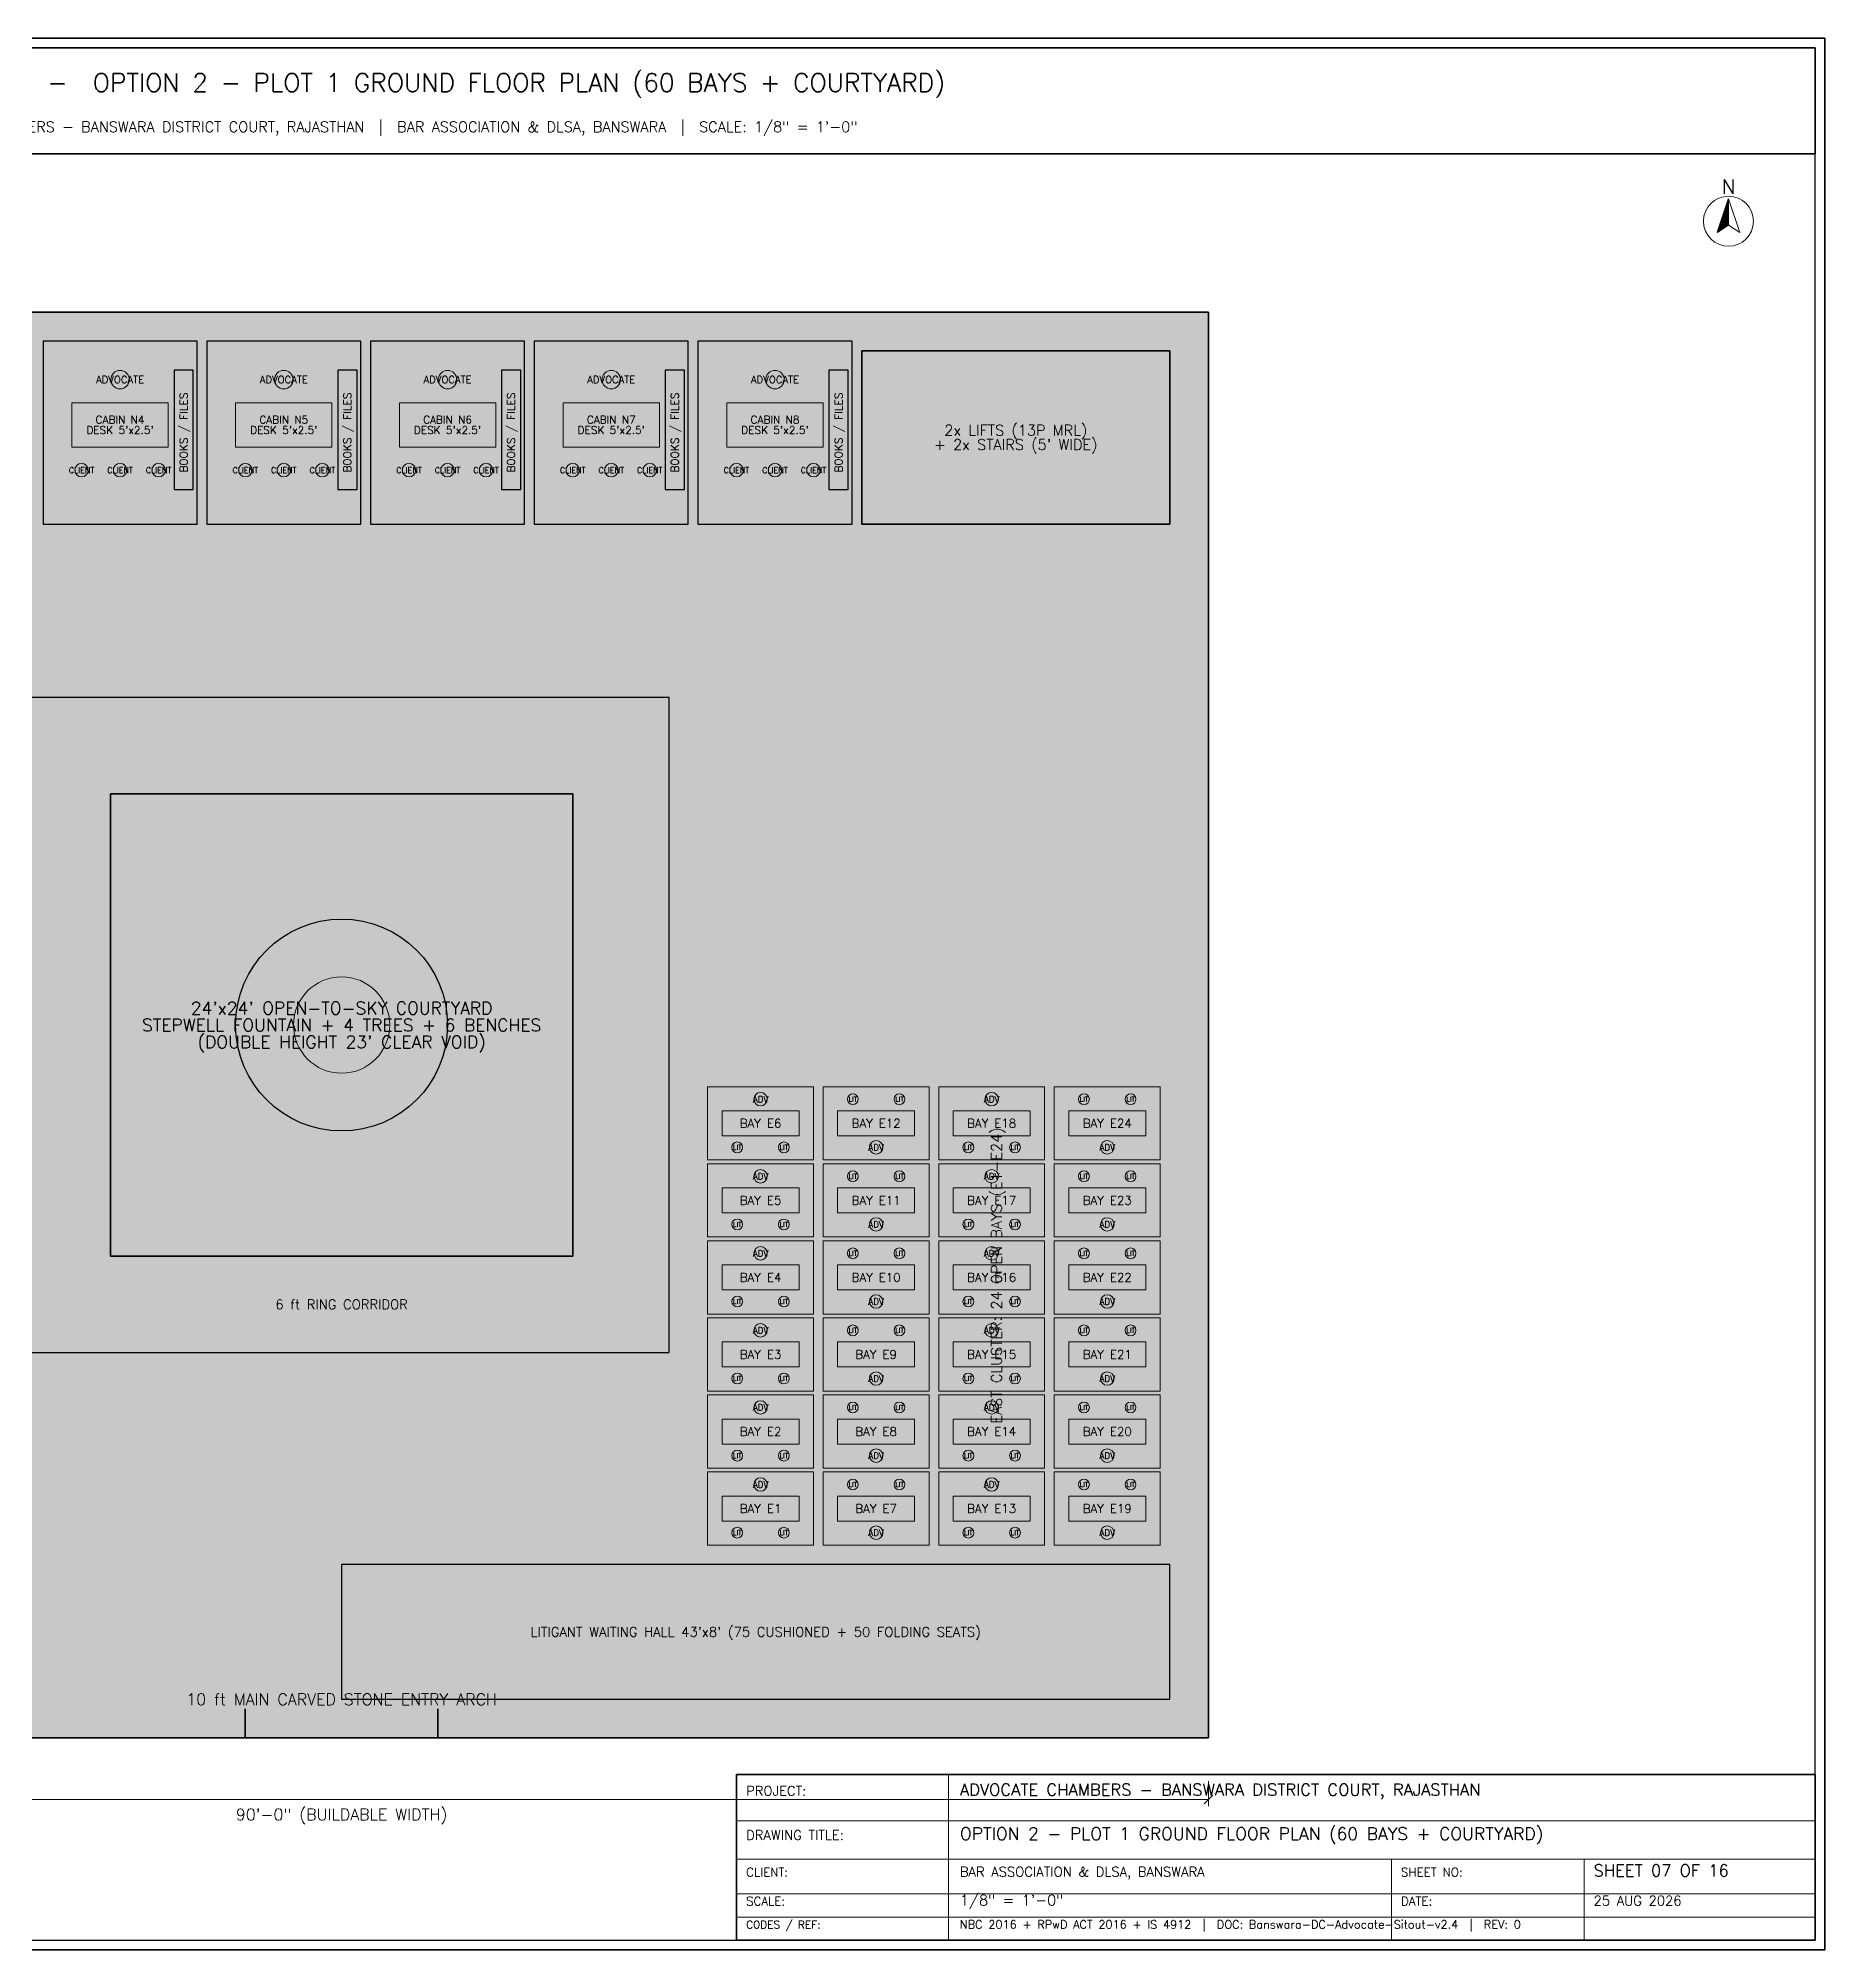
# Model space of a CAD drawing. Header units: inches. Extents: x 0 to 1800, y 0 to 1191.
# Drawn here: x 687 to 1800, y 0 to 1191 of the extents above; entities that cross this region are included whole.
import ezdxf
from ezdxf.enums import TextEntityAlignment as Align

# ---------------------------------------------------------------- set-up
doc = ezdxf.new("R2010")
doc.units = ezdxf.units.IN
doc.header["$MEASUREMENT"] = 0
for name, color, linetype in [('A-BAY', 3, 'Continuous'), ('A-DIM', 4, 'Continuous'), ('A-DOOR', 2, 'Continuous'), ('A-FURN', 1, 'Continuous'), ('A-HATCH', 8, 'Continuous'), ('A-JALI', 6, 'Continuous'), ('A-ROOF', 5, 'Continuous'), ('A-TEXT', 7, 'Continuous'), ('A-TEXT-TTL', 7, 'Continuous'), ('A-TTLB', 7, 'Continuous'), ('A-WALL', 7, 'Continuous')]:
    doc.layers.add(name, color=color, linetype=linetype)
doc.styles.add('SIMPLEX', font='simplex.shx')

msp = doc.modelspace()

# ---------------------------------------------------------------- hatches: boundary and pattern name
at = {"layer": 'A-HATCH'}
h = msp.add_hatch(dxfattribs=at)
h.set_pattern_fill('ANSI31')
h.paths.add_polyline_path([(336, 132), (1416, 132), (1416, 1020), (336, 1020)])
h = msp.add_hatch(dxfattribs=at)
h.set_pattern_fill('SOLID')
h.paths.add_polyline_path([(345, 141), (1407, 141), (1407, 1011), (345, 1011)])
h = msp.add_hatch(dxfattribs=at)
h.set_pattern_fill('SOLID')
h.paths.add_polyline_path([(732, 432), (1020, 432), (1020, 720), (732, 720)])
at = {"layer": 'A-TTLB'}
h = msp.add_hatch(dxfattribs=at)
h.set_pattern_fill('SOLID')
h.paths.add_polyline_path([(1740, 1090.7), (1732.98, 1069.64), (1740, 1074.32)])

# ---------------------------------------------------------------- linework, layer by layer
at = {"layer": 'A-BAY', "lineweight": 40}
for p, q in [((1020, 720), (732, 720)), ((732, 720), (732, 432)), ((1020, 432), (1020, 720)), ((732, 432), (1020, 432))]:
    msp.add_line(p, q, dxfattribs=at)
at = {"layer": 'A-BAY', "lineweight": 15}
for p, q in [((1170, 492), (1170, 537.6)), ((1242, 492), (1242, 537.6)), ((1314, 492), (1314, 537.6)), ((1386, 492), (1386, 537.6)), ((1104, 492), (1170, 492)), ((1170, 444), (1170, 489.6)), ((1176, 492), (1242, 492)), ((1242, 444), (1242, 489.6)), ((1248, 492), (1314, 492)), ((1314, 444), (1314, 489.6)), ((1320, 492), (1386, 492)), ((1386, 444), (1386, 489.6)), ((1104, 444), (1170, 444)), ((1170, 396), (1170, 441.6)), ((1176, 444), (1242, 444)), ((1242, 396), (1242, 441.6)), ((1248, 444), (1314, 444)), ((1314, 396), (1314, 441.6)), ((1320, 444), (1386, 444)), ((1386, 396), (1386, 441.6)), ((1104, 396), (1170, 396)), ((1170, 348), (1170, 393.6)), ((1176, 396), (1242, 396)), ((1242, 348), (1242, 393.6)), ((1248, 396), (1314, 396)), ((1314, 348), (1314, 393.6)), ((1320, 396), (1386, 396)), ((1386, 348), (1386, 393.6)), ((1104, 348), (1170, 348)), ((1170, 300), (1170, 345.6)), ((1176, 348), (1242, 348)), ((1242, 300), (1242, 345.6)), ((1248, 348), (1314, 348)), ((1314, 300), (1314, 345.6)), ((1320, 348), (1386, 348)), ((1386, 300), (1386, 345.6)), ((1104, 300), (1170, 300)), ((1176, 300), (1242, 300)), ((1248, 300), (1314, 300)), ((1320, 300), (1386, 300)), ((1170, 252), (1170, 297.6)), ((1242, 252), (1242, 297.6)), ((1314, 252), (1314, 297.6)), ((1386, 252), (1386, 297.6)), ((1104, 252), (1170, 252)), ((1176, 252), (1242, 252)), ((1248, 252), (1314, 252)), ((1320, 252), (1386, 252))]:
    msp.add_line(p, q, dxfattribs=at)
at = {"layer": 'A-DIM', "lineweight": 30}
msp.add_line((1413.3, 90.9), (1418.7, 96.3), dxfattribs=at)
at = {"layer": 'A-DIM', "lineweight": 13}
msp.add_line((1416, 105), (1416, 89.4), dxfattribs=at)
at = {"layer": 'A-DIM', "lineweight": 18}
msp.add_line((336, 93.6), (1416, 93.6), dxfattribs=at)
at = {"layer": 'A-DOOR', "lineweight": 30}
for p, q in [((690, 888), (726, 888)), ((792, 888), (828, 888)), ((894, 888), (930, 888)), ((996, 888), (1032, 888)), ((1098, 888), (1134, 888))]:
    msp.add_line(p, q, dxfattribs=at)
at = {"layer": 'A-DOOR', "lineweight": 40}
for p, q in [((816, 132), (816, 150)), ((936, 132), (936, 150))]:
    msp.add_line(p, q, dxfattribs=at)
at = {"layer": 'A-FURN'}
for p, q in [((783.6, 984), (771.6, 984)), ((771.6, 984), (771.6, 909.6)), ((783.6, 909.6), (783.6, 984)), ((885.6, 984), (873.6, 984)), ((873.6, 984), (873.6, 909.6)), ((885.6, 909.6), (885.6, 984)), ((987.6, 984), (975.6, 984)), ((975.6, 984), (975.6, 909.6)), ((987.6, 909.6), (987.6, 984)), ((1089.6, 984), (1077.6, 984)), ((1077.6, 984), (1077.6, 909.6)), ((1089.6, 909.6), (1089.6, 984)), ((1191.6, 984), (1179.6, 984)), ((1179.6, 984), (1179.6, 909.6)), ((1191.6, 909.6), (1191.6, 984)), ((771.6, 909.6), (783.6, 909.6)), ((873.6, 909.6), (885.6, 909.6)), ((975.6, 909.6), (987.6, 909.6)), ((1077.6, 909.6), (1089.6, 909.6)), ((1179.6, 909.6), (1191.6, 909.6)), ((1392, 240), (876, 240)), ((876, 240), (876, 156)), ((1392, 156), (1392, 240)), ((876, 156), (1392, 156))]:
    msp.add_line(p, q, dxfattribs=at)
at = {"layer": 'A-FURN', "lineweight": 20}
for p, q in [((768, 963.6), (708, 963.6)), ((708, 963.6), (708, 936)), ((768, 936), (768, 963.6)), ((870, 963.6), (810, 963.6)), ((810, 963.6), (810, 936)), ((870, 936), (870, 963.6)), ((972, 963.6), (912, 963.6)), ((912, 963.6), (912, 936)), ((972, 936), (972, 963.6)), ((1074, 963.6), (1014, 963.6)), ((1014, 963.6), (1014, 936)), ((1074, 936), (1074, 963.6)), ((1176, 963.6), (1116, 963.6)), ((1116, 963.6), (1116, 936)), ((1176, 936), (1176, 963.6)), ((708, 936), (768, 936)), ((810, 936), (870, 936)), ((912, 936), (972, 936)), ((1014, 936), (1074, 936)), ((1116, 936), (1176, 936)), ((1161, 522.6), (1113, 522.6)), ((1113, 522.6), (1113, 507)), ((1161, 507), (1161, 522.6)), ((1233, 522.6), (1185, 522.6)), ((1185, 522.6), (1185, 507)), ((1233, 507), (1233, 522.6)), ((1305, 522.6), (1257, 522.6)), ((1257, 522.6), (1257, 507)), ((1305, 507), (1305, 522.6)), ((1377, 522.6), (1329, 522.6)), ((1329, 522.6), (1329, 507)), ((1377, 507), (1377, 522.6)), ((1113, 507), (1161, 507)), ((1185, 507), (1233, 507)), ((1257, 507), (1305, 507)), ((1329, 507), (1377, 507)), ((1161, 474.6), (1113, 474.6)), ((1113, 474.6), (1113, 459)), ((1161, 459), (1161, 474.6)), ((1233, 474.6), (1185, 474.6)), ((1185, 474.6), (1185, 459)), ((1233, 459), (1233, 474.6)), ((1305, 474.6), (1257, 474.6)), ((1257, 474.6), (1257, 459)), ((1305, 459), (1305, 474.6)), ((1377, 474.6), (1329, 474.6)), ((1329, 474.6), (1329, 459)), ((1377, 459), (1377, 474.6)), ((1113, 459), (1161, 459)), ((1185, 459), (1233, 459)), ((1257, 459), (1305, 459)), ((1329, 459), (1377, 459)), ((1161, 426.6), (1113, 426.6)), ((1113, 426.6), (1113, 411)), ((1161, 411), (1161, 426.6)), ((1233, 426.6), (1185, 426.6)), ((1185, 426.6), (1185, 411)), ((1233, 411), (1233, 426.6)), ((1305, 426.6), (1257, 426.6)), ((1257, 426.6), (1257, 411)), ((1305, 411), (1305, 426.6)), ((1377, 426.6), (1329, 426.6)), ((1329, 426.6), (1329, 411)), ((1377, 411), (1377, 426.6)), ((1113, 411), (1161, 411)), ((1185, 411), (1233, 411)), ((1257, 411), (1305, 411)), ((1329, 411), (1377, 411)), ((1161, 378.6), (1113, 378.6)), ((1113, 378.6), (1113, 363)), ((1161, 363), (1161, 378.6)), ((1233, 378.6), (1185, 378.6)), ((1185, 378.6), (1185, 363)), ((1233, 363), (1233, 378.6)), ((1305, 378.6), (1257, 378.6)), ((1257, 378.6), (1257, 363)), ((1305, 363), (1305, 378.6)), ((1377, 378.6), (1329, 378.6)), ((1329, 378.6), (1329, 363)), ((1377, 363), (1377, 378.6)), ((1113, 363), (1161, 363)), ((1185, 363), (1233, 363)), ((1257, 363), (1305, 363)), ((1329, 363), (1377, 363)), ((1161, 330.6), (1113, 330.6)), ((1113, 330.6), (1113, 315)), ((1161, 315), (1161, 330.6)), ((1233, 330.6), (1185, 330.6)), ((1185, 330.6), (1185, 315)), ((1233, 315), (1233, 330.6)), ((1305, 330.6), (1257, 330.6)), ((1257, 330.6), (1257, 315)), ((1305, 315), (1305, 330.6)), ((1377, 330.6), (1329, 330.6)), ((1329, 330.6), (1329, 315)), ((1377, 315), (1377, 330.6)), ((1113, 315), (1161, 315)), ((1185, 315), (1233, 315)), ((1257, 315), (1305, 315)), ((1329, 315), (1377, 315)), ((1161, 282.6), (1113, 282.6)), ((1113, 282.6), (1113, 267)), ((1161, 267), (1161, 282.6)), ((1233, 282.6), (1185, 282.6)), ((1185, 282.6), (1185, 267)), ((1233, 267), (1233, 282.6)), ((1305, 282.6), (1257, 282.6)), ((1257, 282.6), (1257, 267)), ((1305, 267), (1305, 282.6)), ((1377, 282.6), (1329, 282.6)), ((1329, 282.6), (1329, 267)), ((1377, 267), (1377, 282.6)), ((1113, 267), (1161, 267)), ((1185, 267), (1233, 267)), ((1257, 267), (1305, 267)), ((1329, 267), (1377, 267))]:
    msp.add_line(p, q, dxfattribs=at)
for centre in [(738, 978), (840, 978), (942, 978), (1044, 978), (1146, 978)]:
    msp.add_circle(centre, 5.76, dxfattribs=at)
at = {"layer": 'A-FURN', "lineweight": 15}
for centre, radius in [((714, 921.6), 4.2), ((738, 921.6), 4.2), ((762, 921.6), 4.2), ((816, 921.6), 4.2), ((840, 921.6), 4.2), ((864, 921.6), 4.2), ((918, 921.6), 4.2), ((942, 921.6), 4.2), ((966, 921.6), 4.2), ((1020, 921.6), 4.2), ((1044, 921.6), 4.2), ((1068, 921.6), 4.2), ((1122, 921.6), 4.2), ((1146, 921.6), 4.2), ((1170, 921.6), 4.2), ((1194.48, 529.8), 3.36), ((1223.52, 529.8), 3.36), ((1338.48, 529.8), 3.36), ((1367.52, 529.8), 3.36), ((1122.48, 499.8), 3.36), ((1151.52, 499.8), 3.36), ((1266.48, 499.8), 3.36), ((1295.52, 499.8), 3.36), ((1194.48, 481.8), 3.36), ((1223.52, 481.8), 3.36), ((1338.48, 481.8), 3.36), ((1367.52, 481.8), 3.36), ((1122.48, 451.8), 3.36), ((1151.52, 451.8), 3.36), ((1266.48, 451.8), 3.36), ((1295.52, 451.8), 3.36), ((1194.48, 433.8), 3.36), ((1223.52, 433.8), 3.36), ((1338.48, 433.8), 3.36), ((1367.52, 433.8), 3.36), ((1122.48, 403.8), 3.36), ((1151.52, 403.8), 3.36), ((1266.48, 403.8), 3.36), ((1295.52, 403.8), 3.36), ((1194.48, 385.8), 3.36), ((1223.52, 385.8), 3.36), ((1338.48, 385.8), 3.36), ((1367.52, 385.8), 3.36), ((1122.48, 355.8), 3.36), ((1151.52, 355.8), 3.36), ((1266.48, 355.8), 3.36), ((1295.52, 355.8), 3.36), ((1194.48, 337.8), 3.36), ((1223.52, 337.8), 3.36), ((1338.48, 337.8), 3.36), ((1367.52, 337.8), 3.36), ((1122.48, 307.8), 3.36), ((1151.52, 307.8), 3.36), ((1266.48, 307.8), 3.36), ((1295.52, 307.8), 3.36), ((1194.48, 289.8), 3.36), ((1223.52, 289.8), 3.36), ((1338.48, 289.8), 3.36), ((1367.52, 289.8), 3.36), ((1122.48, 259.8), 3.36), ((1151.52, 259.8), 3.36), ((1266.48, 259.8), 3.36), ((1295.52, 259.8), 3.36)]:
    msp.add_circle(centre, radius, dxfattribs=at)
at = {"layer": 'A-FURN', "lineweight": 18}
for centre in [(1137, 529.8), (1281, 529.8), (1209, 499.8), (1353, 499.8), (1137, 481.8), (1281, 481.8), (1209, 451.8), (1353, 451.8), (1137, 433.8), (1281, 433.8), (1209, 403.8), (1353, 403.8), (1137, 385.8), (1281, 385.8), (1209, 355.8), (1353, 355.8), (1137, 337.8), (1281, 337.8), (1209, 307.8), (1353, 307.8), (1137, 289.8), (1281, 289.8), (1209, 259.8), (1353, 259.8)]:
    msp.add_circle(centre, 4.2, dxfattribs=at)
at = {"layer": 'A-JALI', "lineweight": 20}
for p, q in [((1104, 537.6), (1170, 537.6)), ((1104, 492), (1104, 537.6)), ((1176, 537.6), (1242, 537.6)), ((1176, 492), (1176, 537.6)), ((1248, 537.6), (1314, 537.6)), ((1248, 492), (1248, 537.6)), ((1320, 537.6), (1386, 537.6)), ((1320, 492), (1320, 537.6)), ((1104, 489.6), (1170, 489.6)), ((1104, 444), (1104, 489.6)), ((1176, 489.6), (1242, 489.6)), ((1176, 444), (1176, 489.6)), ((1248, 489.6), (1314, 489.6)), ((1248, 444), (1248, 489.6)), ((1320, 489.6), (1386, 489.6)), ((1320, 444), (1320, 489.6)), ((1104, 441.6), (1170, 441.6)), ((1104, 396), (1104, 441.6)), ((1176, 441.6), (1242, 441.6)), ((1176, 396), (1176, 441.6)), ((1248, 441.6), (1314, 441.6)), ((1248, 396), (1248, 441.6)), ((1320, 441.6), (1386, 441.6)), ((1320, 396), (1320, 441.6)), ((1104, 393.6), (1170, 393.6)), ((1104, 348), (1104, 393.6)), ((1176, 393.6), (1242, 393.6)), ((1176, 348), (1176, 393.6)), ((1248, 393.6), (1314, 393.6)), ((1248, 348), (1248, 393.6)), ((1320, 393.6), (1386, 393.6)), ((1320, 348), (1320, 393.6)), ((1104, 345.6), (1170, 345.6)), ((1104, 300), (1104, 345.6)), ((1176, 345.6), (1242, 345.6)), ((1176, 300), (1176, 345.6)), ((1248, 345.6), (1314, 345.6)), ((1248, 300), (1248, 345.6)), ((1320, 345.6), (1386, 345.6)), ((1320, 300), (1320, 345.6)), ((1104, 297.6), (1170, 297.6)), ((1104, 252), (1104, 297.6)), ((1176, 297.6), (1242, 297.6)), ((1176, 252), (1176, 297.6)), ((1248, 297.6), (1314, 297.6)), ((1248, 252), (1248, 297.6)), ((1320, 297.6), (1386, 297.6)), ((1320, 252), (1320, 297.6))]:
    msp.add_line(p, q, dxfattribs=at)
at = {"layer": 'A-ROOF', "lineweight": 30}
msp.add_circle((876, 576), 66, dxfattribs=at)
at = {"layer": 'A-ROOF', "lineweight": 20}
msp.add_circle((876, 576), 30, dxfattribs=at)
at = {"layer": 'A-TTLB', "lineweight": 50}
for p, q in [((1800, 1190.66), (0, 1190.66)), ((1800, 0), (1800, 1190.66)), ((0, 0), (1800, 0))]:
    msp.add_line(p, q, dxfattribs=at)
at = {"layer": 'A-TTLB', "lineweight": 25}
for p, q in [((1794, 1184.66), (6, 1184.66)), ((1794, 6), (1794, 1184.66)), ((6, 6), (1794, 6))]:
    msp.add_line(p, q, dxfattribs=at)
at = {"layer": 'A-TTLB', "lineweight": 35}
for p, q in [((1794, 1184.66), (6, 1184.66)), ((1794, 1118.66), (1794, 1184.66)), ((6, 1118.66), (1794, 1118.66)), ((1794, 109.2), (1122, 109.2)), ((1122, 109.2), (1122, 6)), ((1794, 6), (1794, 109.2)), ((1122, 6), (1794, 6))]:
    msp.add_line(p, q, dxfattribs=at)
at = {"layer": 'A-TTLB', "lineweight": 20}
for p, q in [((1740, 1090.7), (1747.02, 1069.64)), ((1747.02, 1069.64), (1740, 1074.32)), ((1254, 6), (1254, 109.2)), ((1122, 80.4), (1794, 80.4)), ((1122, 56.4), (1794, 56.4)), ((1530, 6), (1530, 56.4)), ((1650, 6), (1650, 56.4)), ((1122, 34.8), (1794, 34.8)), ((1122, 20.4), (1794, 20.4))]:
    msp.add_line(p, q, dxfattribs=at)
msp.add_circle((1740, 1076.66), 15.6, dxfattribs=at)
at = {"layer": 'A-WALL', "lineweight": 50}
for p, q in [((1416, 1020), (336, 1020)), ((1416, 132), (1416, 1020)), ((336, 132), (1416, 132))]:
    msp.add_line(p, q, dxfattribs=at)
at = {"layer": 'A-WALL', "lineweight": 30}
for p, q in [((786, 1002), (690, 1002)), ((690, 1002), (690, 888)), ((786, 888), (786, 1002)), ((888, 1002), (792, 1002)), ((792, 1002), (792, 888)), ((888, 888), (888, 1002)), ((990, 1002), (894, 1002)), ((894, 1002), (894, 888)), ((990, 888), (990, 1002)), ((1092, 1002), (996, 1002)), ((996, 1002), (996, 888)), ((1092, 888), (1092, 1002)), ((1194, 1002), (1098, 1002)), ((1098, 1002), (1098, 888)), ((1194, 888), (1194, 1002)), ((690, 888), (786, 888)), ((792, 888), (888, 888)), ((894, 888), (990, 888)), ((996, 888), (1092, 888)), ((1098, 888), (1194, 888))]:
    msp.add_line(p, q, dxfattribs=at)
at = {"layer": 'A-WALL', "lineweight": 40}
for p, q in [((1392, 996), (1200, 996)), ((1200, 996), (1200, 888)), ((1392, 888), (1392, 996)), ((1200, 888), (1392, 888))]:
    msp.add_line(p, q, dxfattribs=at)
at = {"layer": 'A-WALL', "lineweight": 25}
for p, q in [((1080, 780), (672, 780)), ((1080, 372), (1080, 780)), ((672, 372), (1080, 372))]:
    msp.add_line(p, q, dxfattribs=at)

# ---------------------------------------------------------------- texts
at = {"layer": 'A-BAY', "style": 'SIMPLEX'}
for s, p in [('BAY E6', (1137, 514.8)), ('BAY E12', (1209, 514.8)), ('BAY E18', (1281, 514.8)), ('BAY E24', (1353, 514.8)), ('BAY E5', (1137, 466.8)), ('BAY E11', (1209, 466.8)), ('BAY E17', (1281, 466.8)), ('BAY E23', (1353, 466.8)), ('BAY E4', (1137, 418.8)), ('BAY E10', (1209, 418.8)), ('BAY E16', (1281, 418.8)), ('BAY E22', (1353, 418.8)), ('BAY E3', (1137, 370.8)), ('BAY E9', (1209, 370.8)), ('BAY E15', (1281, 370.8)), ('BAY E21', (1353, 370.8)), ('BAY E2', (1137, 322.8)), ('BAY E8', (1209, 322.8)), ('BAY E14', (1281, 322.8)), ('BAY E20', (1353, 322.8)), ('BAY E1', (1137, 274.8)), ('BAY E7', (1209, 274.8)), ('BAY E13', (1281, 274.8)), ('BAY E19', (1353, 274.8))]:
    msp.add_text(s, height=5.4, dxfattribs=at).set_placement(p, align=Align.MIDDLE_CENTER)
at = {"layer": 'A-DIM', "style": 'SIMPLEX'}
msp.add_text('90\'-0" (BUILDABLE WIDTH)', height=7.2, dxfattribs=at).set_placement((876, 87.84), align=Align.TOP_CENTER)
at = {"layer": 'A-DOOR', "style": 'SIMPLEX'}
msp.add_text('10 ft MAIN CARVED STONE ENTRY ARCH', height=7.2, dxfattribs=at).set_placement((876, 156), align=Align.MIDDLE_CENTER)
at = {"layer": 'A-FURN', "style": 'SIMPLEX'}
for s, height, p in [('ADVOCATE', 4.56, (738, 978)), ('ADVOCATE', 4.56, (840, 978)), ('ADVOCATE', 4.56, (942, 978)), ('ADVOCATE', 4.56, (1044, 978)), ('ADVOCATE', 4.56, (1146, 978)), ('CABIN N4', 4.8, (738, 953.04)), ('CABIN N5', 4.8, (840, 953.04)), ('CABIN N6', 4.8, (942, 953.04)), ('CABIN N7', 4.8, (1044, 953.04)), ('CABIN N8', 4.8, (1146, 953.04)), ("DESK 5'x2.5'", 4.8, (738, 946.56)), ("DESK 5'x2.5'", 4.8, (840, 946.56)), ("DESK 5'x2.5'", 4.8, (942, 946.56)), ("DESK 5'x2.5'", 4.8, (1044, 946.56)), ("DESK 5'x2.5'", 4.8, (1146, 946.56)), ('CLIENT', 3.6, (714, 921.6)), ('CLIENT', 3.6, (738, 921.6)), ('CLIENT', 3.6, (762, 921.6)), ('CLIENT', 3.6, (816, 921.6)), ('CLIENT', 3.6, (840, 921.6)), ('CLIENT', 3.6, (864, 921.6)), ('CLIENT', 3.6, (918, 921.6)), ('CLIENT', 3.6, (942, 921.6)), ('CLIENT', 3.6, (966, 921.6)), ('CLIENT', 3.6, (1020, 921.6)), ('CLIENT', 3.6, (1044, 921.6)), ('CLIENT', 3.6, (1068, 921.6)), ('CLIENT', 3.6, (1122, 921.6)), ('CLIENT', 3.6, (1146, 921.6)), ('CLIENT', 3.6, (1170, 921.6)), ('ADV', 3.96, (1137, 529.8)), ('LIT', 3, (1194.48, 529.8)), ('LIT', 3, (1223.52, 529.8)), ('ADV', 3.96, (1281, 529.8)), ('LIT', 3, (1338.48, 529.8)), ('LIT', 3, (1367.52, 529.8)), ('LIT', 3, (1122.48, 499.8)), ('LIT', 3, (1151.52, 499.8)), ('ADV', 3.96, (1209, 499.8)), ('LIT', 3, (1266.48, 499.8)), ('LIT', 3, (1295.52, 499.8)), ('ADV', 3.96, (1353, 499.8)), ('ADV', 3.96, (1137, 481.8)), ('LIT', 3, (1194.48, 481.8)), ('LIT', 3, (1223.52, 481.8)), ('ADV', 3.96, (1281, 481.8)), ('LIT', 3, (1338.48, 481.8)), ('LIT', 3, (1367.52, 481.8)), ('LIT', 3, (1122.48, 451.8)), ('LIT', 3, (1151.52, 451.8)), ('ADV', 3.96, (1209, 451.8)), ('LIT', 3, (1266.48, 451.8)), ('LIT', 3, (1295.52, 451.8)), ('ADV', 3.96, (1353, 451.8)), ('ADV', 3.96, (1137, 433.8)), ('LIT', 3, (1194.48, 433.8)), ('LIT', 3, (1223.52, 433.8)), ('ADV', 3.96, (1281, 433.8)), ('LIT', 3, (1338.48, 433.8)), ('LIT', 3, (1367.52, 433.8)), ('LIT', 3, (1122.48, 403.8)), ('LIT', 3, (1151.52, 403.8)), ('ADV', 3.96, (1209, 403.8)), ('LIT', 3, (1266.48, 403.8)), ('LIT', 3, (1295.52, 403.8)), ('ADV', 3.96, (1353, 403.8)), ('ADV', 3.96, (1137, 385.8)), ('LIT', 3, (1194.48, 385.8)), ('LIT', 3, (1223.52, 385.8)), ('ADV', 3.96, (1281, 385.8)), ('LIT', 3, (1338.48, 385.8)), ('LIT', 3, (1367.52, 385.8)), ('LIT', 3, (1122.48, 355.8)), ('LIT', 3, (1151.52, 355.8)), ('ADV', 3.96, (1209, 355.8)), ('LIT', 3, (1266.48, 355.8)), ('LIT', 3, (1295.52, 355.8)), ('ADV', 3.96, (1353, 355.8)), ('ADV', 3.96, (1137, 337.8)), ('LIT', 3, (1194.48, 337.8)), ('LIT', 3, (1223.52, 337.8)), ('ADV', 3.96, (1281, 337.8)), ('LIT', 3, (1338.48, 337.8)), ('LIT', 3, (1367.52, 337.8)), ('ADV', 3.96, (1209, 307.8)), ('ADV', 3.96, (1353, 307.8)), ('LIT', 3, (1122.48, 307.8)), ('LIT', 3, (1151.52, 307.8)), ('LIT', 3, (1266.48, 307.8)), ('LIT', 3, (1295.52, 307.8)), ('ADV', 3.96, (1137, 289.8)), ('LIT', 3, (1194.48, 289.8)), ('LIT', 3, (1223.52, 289.8)), ('ADV', 3.96, (1281, 289.8)), ('LIT', 3, (1338.48, 289.8)), ('LIT', 3, (1367.52, 289.8)), ('LIT', 3, (1122.48, 259.8)), ('LIT', 3, (1151.52, 259.8)), ('ADV', 3.96, (1209, 259.8)), ('LIT', 3, (1266.48, 259.8)), ('LIT', 3, (1295.52, 259.8)), ('ADV', 3.96, (1353, 259.8))]:
    msp.add_text(s, height=height, dxfattribs=at).set_placement(p, align=Align.MIDDLE_CENTER)
for p in [(777.6, 945), (879.6, 945), (981.6, 945), (1083.6, 945), (1185.6, 945)]:
    msp.add_text('BOOKS / FILES', height=4.8, rotation=90, dxfattribs=at).set_placement(p, align=Align.MIDDLE_CENTER)
at = {"layer": 'A-TEXT', "style": 'SIMPLEX'}
for s, height, p in [('BAR ASSOCIATION & DLSA, BANSWARA', 6, (1261.2, 45.6)), ('1/8" = 1\'-0"', 6.6, (1261.2, 27.6)), ('25 AUG 2026', 6, (1656, 27.6)), ('NBC 2016 + RPwD ACT 2016 + IS 4912  |  DOC: Banswara-DC-Advocate-Sitout-v2.4  |  REV: 0', 5.16, (1261.2, 13.2))]:
    msp.add_text(s, height=height, dxfattribs=at).set_placement(p)
at = {"layer": 'A-TEXT-TTL', "style": 'SIMPLEX'}
for s, height, p in [('SHEET 07 OF 16  -  OPTION 2 - PLOT 1 GROUND FLOOR PLAN (60 BAYS + COURTYARD)', 11.4, (900, 1163.06)), ('ADVOCATE CHAMBERS - BANSWARA DISTRICT COURT, RAJASTHAN  |  BAR ASSOCIATION & DLSA, BANSWARA  |  SCALE: 1/8" = 1\'-0"', 6.6, (900, 1135.46)), ('N', 9, (1740, 1098.26)), ("+ 2x STAIRS (5' WIDE)", 6.6, (1296, 937.55)), ('2x LIFTS (13P MRL)', 6.6, (1296, 946.46)), ("24'x24' OPEN-TO-SKY COURTYARD", 7.8, (876, 586.53)), ('STEPWELL FOUNTAIN + 4 TREES + 6 BENCHES', 7.8, (876, 576)), ("(DOUBLE HEIGHT 23' CLEAR VOID)", 7.8, (876, 565.47)), ('6 ft RING CORRIDOR', 6, (876, 402)), ("LITIGANT WAITING HALL 43'x8' (75 CUSHIONED + 50 FOLDING SEATS)", 6, (1134, 198))]:
    msp.add_text(s, height=height, dxfattribs=at).set_placement(p, align=Align.MIDDLE_CENTER)
msp.add_text('EAST CLUSTER: 24 OPEN BAYS (E1-E24)', height=6.6, rotation=90, dxfattribs=at).set_placement((1284, 420), align=Align.MIDDLE_CENTER)
for s, height, p in [('PROJECT:', 6, (1128, 96)), ('ADVOCATE CHAMBERS - BANSWARA DISTRICT COURT, RAJASTHAN', 7.44, (1261.2, 96)), ('DRAWING TITLE:', 6, (1128, 68.4)), ('OPTION 2 - PLOT 1 GROUND FLOOR PLAN (60 BAYS + COURTYARD)', 7.8, (1261.2, 68.4)), ('CLIENT:', 5.4, (1128, 45.6)), ('SHEET NO:', 5.4, (1536, 45.6)), ('SHEET 07 OF 16', 7.44, (1656, 45.6)), ('SCALE:', 5.4, (1128, 27.6)), ('DATE:', 5.4, (1536, 27.6)), ('CODES / REF:', 4.8, (1128, 13.2))]:
    msp.add_text(s, height=height, dxfattribs=at).set_placement(p)

doc.saveas('drawing.dxf')
